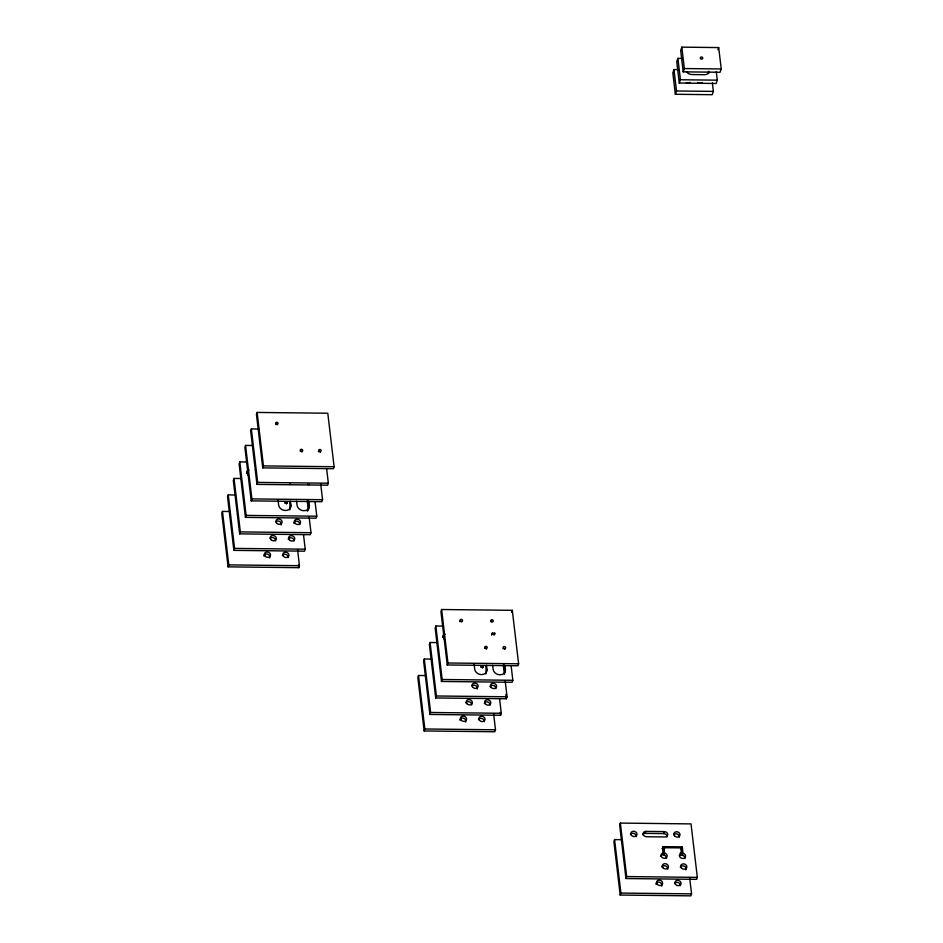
<?xml version="1.0" encoding="UTF-8"?>
<svg xmlns="http://www.w3.org/2000/svg" width="943" height="943" viewBox="0 0 943 943"><rect width="100%" height="100%" fill="white"/><g stroke="black" fill="none" stroke-linecap="round" stroke-linejoin="round"><path stroke-width="1.41" d="M229.821 511.495L222.465 511.412L221.77 513.393L228.1 566.861L298.754 567.674L299.45 565.694L297.575 549.793M235.609 494.992L228.241 494.91L227.546 496.89L233.876 550.37L304.53 551.172L305.226 549.191L303.516 534.74M241.384 478.502L234.017 478.419L233.322 480.4L239.652 533.868L310.306 534.681L311.001 532.701L309.127 516.799M247.16 461.999L239.793 461.917L239.109 463.897L245.428 517.377L316.094 518.178L316.777 516.198L315.068 501.747M252.936 445.509L245.569 445.426L244.885 447.406L251.203 500.874L321.869 501.688L322.553 499.707L320.679 483.806M258.712 429.006L251.357 428.924L250.661 430.904L256.979 484.384L327.645 485.185L328.341 483.205L326.632 468.754M257.133 412.433L256.437 414.413L262.755 467.881L333.421 468.695L334.117 466.714L327.787 413.234L257.133 412.433L263.451 465.901L262.755 467.881M228.1 566.861L228.784 564.892L222.465 511.412M233.876 550.37L234.571 548.39L228.241 494.91M239.652 533.868L240.347 531.899L234.017 478.419M245.428 517.377L246.123 515.397L239.793 461.917M251.203 500.874L251.899 498.894L245.569 445.426M256.979 484.384L257.675 482.403L251.357 428.924M286.413 504.057L287.108 502.077L284.692 502.053L284.81 503.114L287.226 503.149L287.108 502.077M289.737 509.868A6.283 5.222 19.3 0 0 290.244 507.204L290.939 505.224L290.468 501.216M307.324 511.177A6.283 5.222 19.3 0 0 308.679 507.417L309.375 505.436L308.903 501.417M425.882 675.577L418.515 675.494L417.832 677.475L424.15 730.955L494.816 731.756L495.499 729.788L493.625 713.886M431.658 659.086L424.303 659.004L423.607 660.984L429.925 714.452L500.592 715.265L501.287 713.285L499.578 698.834M437.434 642.584L430.079 642.501L429.383 644.482L435.701 697.961L506.367 698.763L507.063 696.783L505.177 680.893M443.21 626.093L435.855 626.011L435.159 627.991L441.477 681.459L512.143 682.272L512.839 680.292L511.13 665.841M441.63 609.508L440.935 611.488L447.253 664.968L517.919 665.77L518.615 663.789L512.297 610.321L441.63 609.508L447.949 662.988L447.253 664.968M424.15 730.955L424.845 728.974L418.515 675.494M429.925 714.452L430.621 712.484L424.303 659.004M435.701 697.961L436.397 695.981L430.079 642.501M441.477 681.459L442.173 679.49L435.855 626.011M678.229 69.629L673.974 69.582L672.819 72.882L675.353 94.276L712.213 94.701L713.368 91.4L712.354 82.843M682.154 58.419L677.899 58.372L676.744 61.672L679.278 83.055L716.138 83.479L717.293 80.179L716.291 71.621M681.836 47.15L680.681 50.45L683.203 71.845L720.075 72.257L721.23 68.957L718.696 47.574L681.836 47.15L684.359 68.544L683.203 71.845M675.353 94.276L676.508 90.976L673.974 69.582M679.278 83.055L680.433 79.754L677.899 58.372M491.609 635.122L492.293 633.142L494.71 633.177L494.839 634.238L492.423 634.215L492.293 633.142M482.462 668.151L483.158 666.171L480.741 666.135L480.871 667.208L483.287 667.231L483.158 666.171M494.014 635.158L494.71 633.177M485.798 673.962A6.283 5.222 19.3 0 0 486.305 671.298L486.989 669.318L486.529 665.298M511.601 612.302L512.297 610.321M717.929 49.767L718.696 47.574M504.222 674.174A6.283 5.222 19.3 0 0 504.729 671.51L505.424 669.53L504.953 665.51M621.932 839.671L614.577 839.588L613.881 841.569L620.199 895.048L690.865 895.85L691.561 893.87L689.675 877.968M620.353 823.086L619.657 825.066L625.987 878.546L696.641 879.347L697.337 877.379L691.019 823.899L620.353 823.086L626.671 876.566L625.987 878.546M620.199 895.048L620.895 893.068L614.577 839.588M642.678 834.673A3.147 2.617 19.3 0 1 645.189 833.376L645.884 831.396L664.32 831.608A3.147 2.617 19.3 0 1 667.715 834.319A3.147 2.617 19.3 0 1 664.956 836.96L646.509 836.736A3.147 2.617 19.3 0 1 643.126 834.025A3.147 2.617 19.3 0 1 645.884 831.396M666.996 836.995A3.147 2.617 19.3 0 0 663.636 833.588L664.32 831.608M660.571 856.244A3.147 2.617 19.3 0 1 662.292 855.018L663.342 853.002L662.587 846.625L682.249 846.849L683.003 853.274A3.147 2.617 19.3 0 1 685.219 857.399A3.147 2.617 19.3 0 1 680.186 857.352A3.147 2.617 19.3 0 1 681.424 853.25L680.787 847.898L663.943 847.71L663.247 849.69L663.884 855.042A3.147 2.617 19.3 0 1 666.442 858.342M663.884 855.042L664.579 853.061L663.943 847.71M682.249 846.849L681.553 848.83L682.319 855.254A3.147 2.617 19.3 0 1 684.877 858.543M679.431 855.902A3.147 2.617 19.3 0 1 680.728 855.23L681.424 853.25M682.319 855.254L683.003 853.274M663.342 853.002L662.988 853.038A3.147 2.617 19.3 0 0 661.75 857.14A3.147 2.617 19.3 0 0 666.784 857.199A3.147 2.617 19.3 0 0 664.579 853.061M684.359 68.544L721.23 68.957M680.433 79.754L717.293 80.179M676.508 90.976L713.368 91.4M263.451 465.901L334.117 466.714M257.675 482.403L328.341 483.205M251.899 498.894L322.553 499.707M246.123 515.397L316.777 516.198M240.347 531.899L311.001 532.701M234.571 548.39L305.226 549.191M228.784 564.892L299.45 565.694M447.949 662.988L518.615 663.789M442.173 679.49L512.839 680.292M436.397 695.981L507.063 696.783M430.621 712.484L501.287 713.285M424.845 728.974L495.499 729.788M645.189 833.376L663.636 833.588M661.892 848.606L664.603 848.641M626.671 876.566L697.337 877.379M620.895 893.068L691.561 893.87M492.659 665.369L493.142 669.389A6.283 5.222 19.3 0 0 499.92 674.799A6.283 5.222 19.3 0 0 505.424 669.53M474.058 663.825L474.706 669.176A6.283 5.222 19.3 0 0 481.484 674.599A6.283 5.222 19.3 0 0 486.989 669.318M296.597 501.275L297.08 505.295A6.283 5.222 19.3 0 0 303.858 510.717A6.283 5.222 19.3 0 0 309.375 505.436M278.008 499.731L278.645 505.083A6.283 5.222 19.3 0 0 285.423 510.505A6.283 5.222 19.3 0 0 290.939 505.224M680.41 852.555L680.728 855.23M503.303 664.992L504.328 673.667M505.849 694.437L506.367 698.763M500.25 712.378L500.592 715.265M307.241 500.898L308.267 509.574M298.412 564.786L298.754 567.674M503.951 664.815L504.729 671.51M485.68 665.935L486.305 671.298M307.901 500.721L308.679 507.417M289.619 501.853L290.244 507.204M318.274 451.744A1.261 1.049 19.3 0 1 320.384 452.251M309.328 484.289A1.261 1.049 19.3 0 1 307.595 484.266M290.668 484.242A1.261 1.049 19.3 0 1 289.43 484.231M300.357 451.261A1.261 1.049 19.3 0 1 301.96 452.039M275.698 424.279A1.261 1.049 19.3 0 1 277.136 424.786M248.351 475.366A6.283 5.222 19.3 0 1 248.563 468.919M275.934 521.715A3.147 2.617 19.3 0 1 281.144 525.003M293.709 523.117A3.147 2.617 19.3 0 1 297.245 521.267A3.147 2.617 19.3 0 1 299.803 524.567M288.157 538.972A3.147 2.617 19.3 0 1 294.027 541.07M270.146 538.217A3.147 2.617 19.3 0 1 275.592 540.858M246.559 473.28A6.283 5.222 19.3 0 1 249.035 470.062M263.722 555.899A3.147 2.617 19.3 0 1 267.659 554.166A3.147 2.617 19.3 0 1 269.592 557.997M282.381 555.474A3.147 2.617 19.3 0 1 288.252 557.561M489.995 686.563A3.147 2.617 19.3 0 1 495.865 688.661M471.983 685.809A3.147 2.617 19.3 0 1 477.193 689.085M484.219 703.065A3.147 2.617 19.3 0 1 490.089 705.152M465.783 702.853A3.147 2.617 19.3 0 1 471.653 704.94M459.677 621.626A1.261 1.049 19.3 0 1 461.634 621.873M442.609 637.374A6.283 5.222 19.3 0 1 445.096 634.156M444.401 639.46A6.283 5.222 19.3 0 1 443.764 634.109M459.771 719.992A3.147 2.617 19.3 0 1 463.708 718.26A3.147 2.617 19.3 0 1 465.642 722.079M478.443 719.556A3.147 2.617 19.3 0 1 484.313 721.654M503.008 648.654A1.261 1.049 19.3 0 1 504.894 649.326M485.173 648.312A1.261 1.049 19.3 0 1 486.458 649.114M490.926 621.72A1.261 1.049 19.3 0 1 491.869 621.838M673.844 834.484A3.147 2.617 19.3 0 1 679.29 837.136M630.395 834.531A3.147 2.617 19.3 0 1 636.266 836.63M661.833 866.935A3.147 2.617 19.3 0 1 667.703 869.033M680.268 867.147A3.147 2.617 19.3 0 1 684.347 866.216A3.147 2.617 19.3 0 1 685.915 869.882M674.917 883.096A3.147 2.617 19.3 0 1 680.363 885.736M655.833 884.074A3.147 2.617 19.3 0 1 659.758 882.342A3.147 2.617 19.3 0 1 661.703 886.172M702.217 82.477A3.147 2.617 19.3 0 1 697.867 82.43M689.922 82.336A3.147 2.617 19.3 0 1 686.268 82.725M686.457 71.821A6.283 5.222 19.3 0 0 692.091 74.556L704.374 74.697A6.283 5.222 19.3 0 0 709.384 72.081M708.358 71.326A6.283 5.222 19.3 0 1 708.735 72.717M318.923 451.049A1.261 1.049 19.3 0 0 321.056 451.072A1.261 1.049 19.3 0 0 319.795 449.457A1.261 1.049 19.3 0 0 318.923 451.049M300.487 450.837A1.261 1.049 19.3 0 0 302.62 450.86A1.261 1.049 19.3 0 0 301.371 449.245A1.261 1.049 19.3 0 0 300.487 450.837M275.827 423.855A1.261 1.049 19.3 0 0 277.949 423.879A1.261 1.049 19.3 0 0 276.7 422.264A1.261 1.049 19.3 0 0 275.827 423.855M294.947 523.176A3.147 2.617 19.3 0 0 300.275 523.235A3.147 2.617 19.3 0 0 297.139 519.192A3.147 2.617 19.3 0 0 294.947 523.176M276.511 522.964A3.147 2.617 19.3 0 0 281.839 523.023A3.147 2.617 19.3 0 0 278.704 518.98A3.147 2.617 19.3 0 0 276.511 522.964M264.959 555.957A3.147 2.617 19.3 0 0 270.287 556.016A3.147 2.617 19.3 0 0 267.152 551.973A3.147 2.617 19.3 0 0 264.959 555.957M283.395 556.17A3.147 2.617 19.3 0 0 288.711 556.229A3.147 2.617 19.3 0 0 285.576 552.185A3.147 2.617 19.3 0 0 283.395 556.17M289.171 539.667A3.147 2.617 19.3 0 0 294.487 539.726A3.147 2.617 19.3 0 0 291.363 535.683A3.147 2.617 19.3 0 0 289.171 539.667M270.735 539.455A3.147 2.617 19.3 0 0 276.063 539.514A3.147 2.617 19.3 0 0 272.928 535.471A3.147 2.617 19.3 0 0 270.735 539.455M472.573 687.046A3.147 2.617 19.3 0 0 477.889 687.105A3.147 2.617 19.3 0 0 474.753 683.074A3.147 2.617 19.3 0 0 472.573 687.046M491.008 687.258A3.147 2.617 19.3 0 0 496.324 687.317A3.147 2.617 19.3 0 0 493.189 683.274A3.147 2.617 19.3 0 0 491.008 687.258M461.021 720.039A3.147 2.617 19.3 0 0 466.337 720.098A3.147 2.617 19.3 0 0 463.202 716.067A3.147 2.617 19.3 0 0 461.021 720.039M479.445 720.252A3.147 2.617 19.3 0 0 484.773 720.311A3.147 2.617 19.3 0 0 481.637 716.267A3.147 2.617 19.3 0 0 479.445 720.252M460.325 620.942A1.261 1.049 19.3 0 0 462.459 620.965A1.261 1.049 19.3 0 0 461.198 619.351A1.261 1.049 19.3 0 0 460.325 620.942M503.432 648.136A1.261 1.049 19.3 0 0 505.554 648.159A1.261 1.049 19.3 0 0 504.305 646.544A1.261 1.049 19.3 0 0 503.432 648.136M484.997 647.924A1.261 1.049 19.3 0 0 487.118 647.947A1.261 1.049 19.3 0 0 485.869 646.332A1.261 1.049 19.3 0 0 484.997 647.924M491.067 621.296A1.261 1.049 19.3 0 0 493.189 621.319A1.261 1.049 19.3 0 0 491.94 619.704A1.261 1.049 19.3 0 0 491.067 621.296M466.797 703.549A3.147 2.617 19.3 0 0 472.113 703.608A3.147 2.617 19.3 0 0 468.977 699.565A3.147 2.617 19.3 0 0 466.797 703.549M485.221 703.761A3.147 2.617 19.3 0 0 490.549 703.82A3.147 2.617 19.3 0 0 487.413 699.777A3.147 2.617 19.3 0 0 485.221 703.761M674.434 835.734A3.147 2.617 19.3 0 0 679.75 835.793A3.147 2.617 19.3 0 0 676.614 831.75A3.147 2.617 19.3 0 0 674.434 835.734M631.409 835.227A3.147 2.617 19.3 0 0 636.725 835.298A3.147 2.617 19.3 0 0 633.59 831.255A3.147 2.617 19.3 0 0 631.409 835.227M657.071 884.133A3.147 2.617 19.3 0 0 662.387 884.192A3.147 2.617 19.3 0 0 659.251 880.149A3.147 2.617 19.3 0 0 657.071 884.133M675.506 884.345A3.147 2.617 19.3 0 0 680.822 884.404A3.147 2.617 19.3 0 0 677.687 880.361A3.147 2.617 19.3 0 0 675.506 884.345M681.282 867.843A3.147 2.617 19.3 0 0 686.598 867.902A3.147 2.617 19.3 0 0 683.463 863.859A3.147 2.617 19.3 0 0 681.282 867.843M662.846 867.631A3.147 2.617 19.3 0 0 668.174 867.69A3.147 2.617 19.3 0 0 665.039 863.658A3.147 2.617 19.3 0 0 662.846 867.631M700.531 58.584A1.261 1.049 19.3 0 0 702.653 58.607A1.261 1.049 19.3 0 0 701.403 56.981A1.261 1.049 19.3 0 0 700.531 58.584"/></g></svg>
